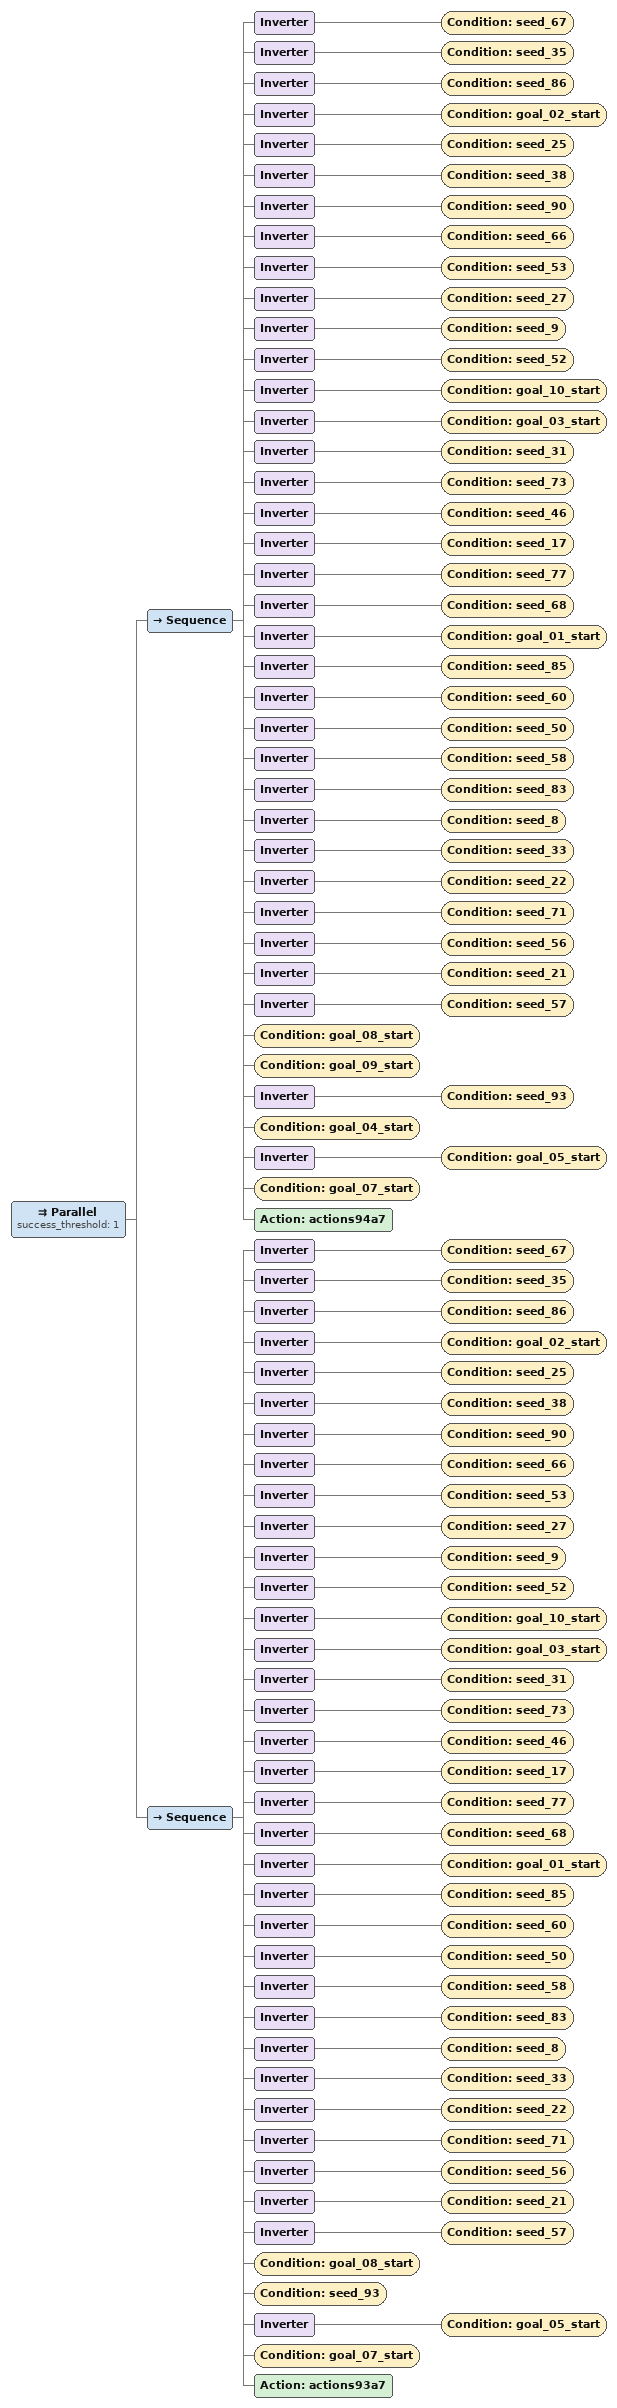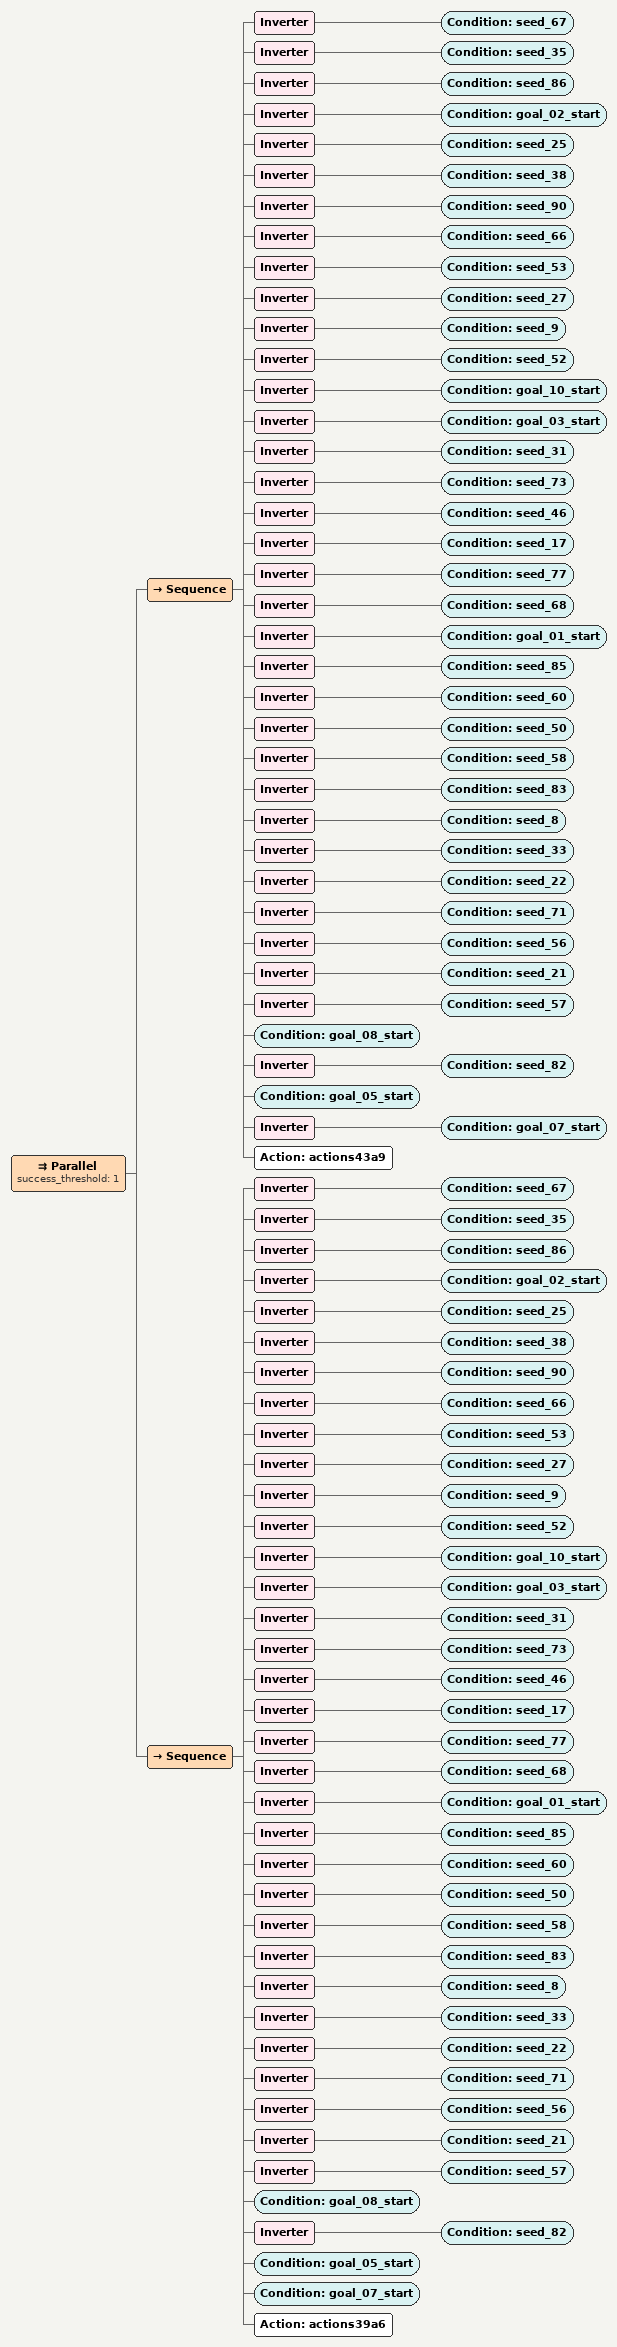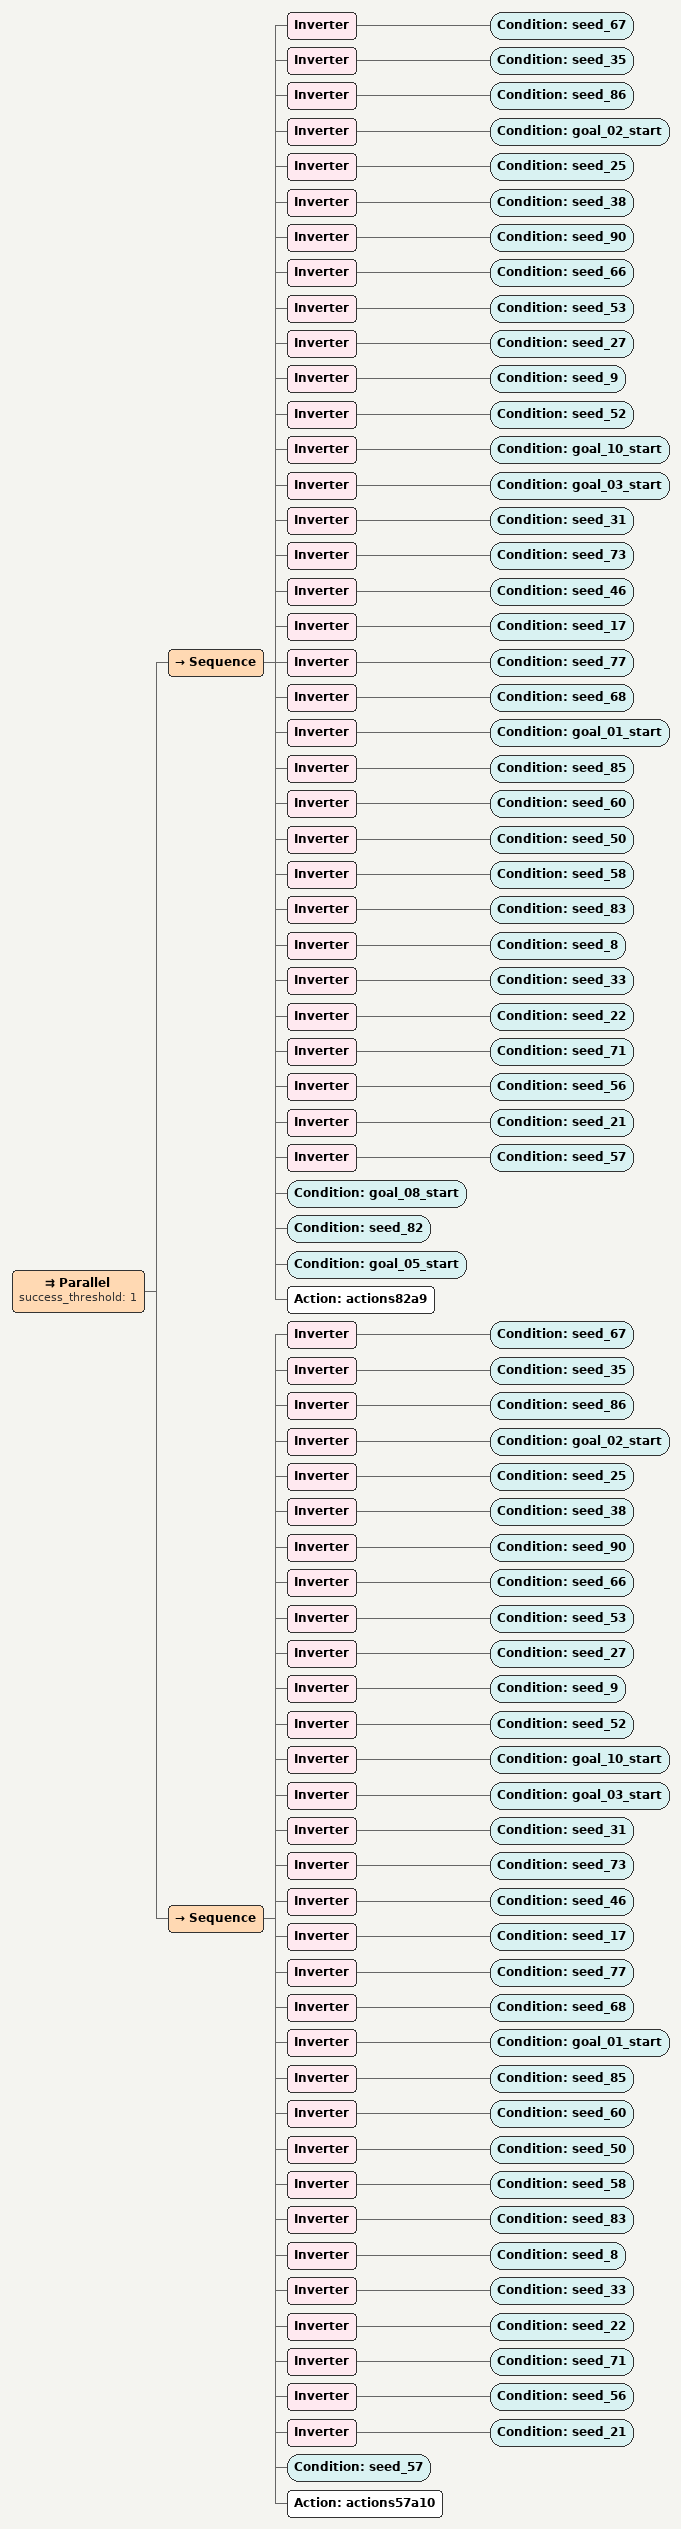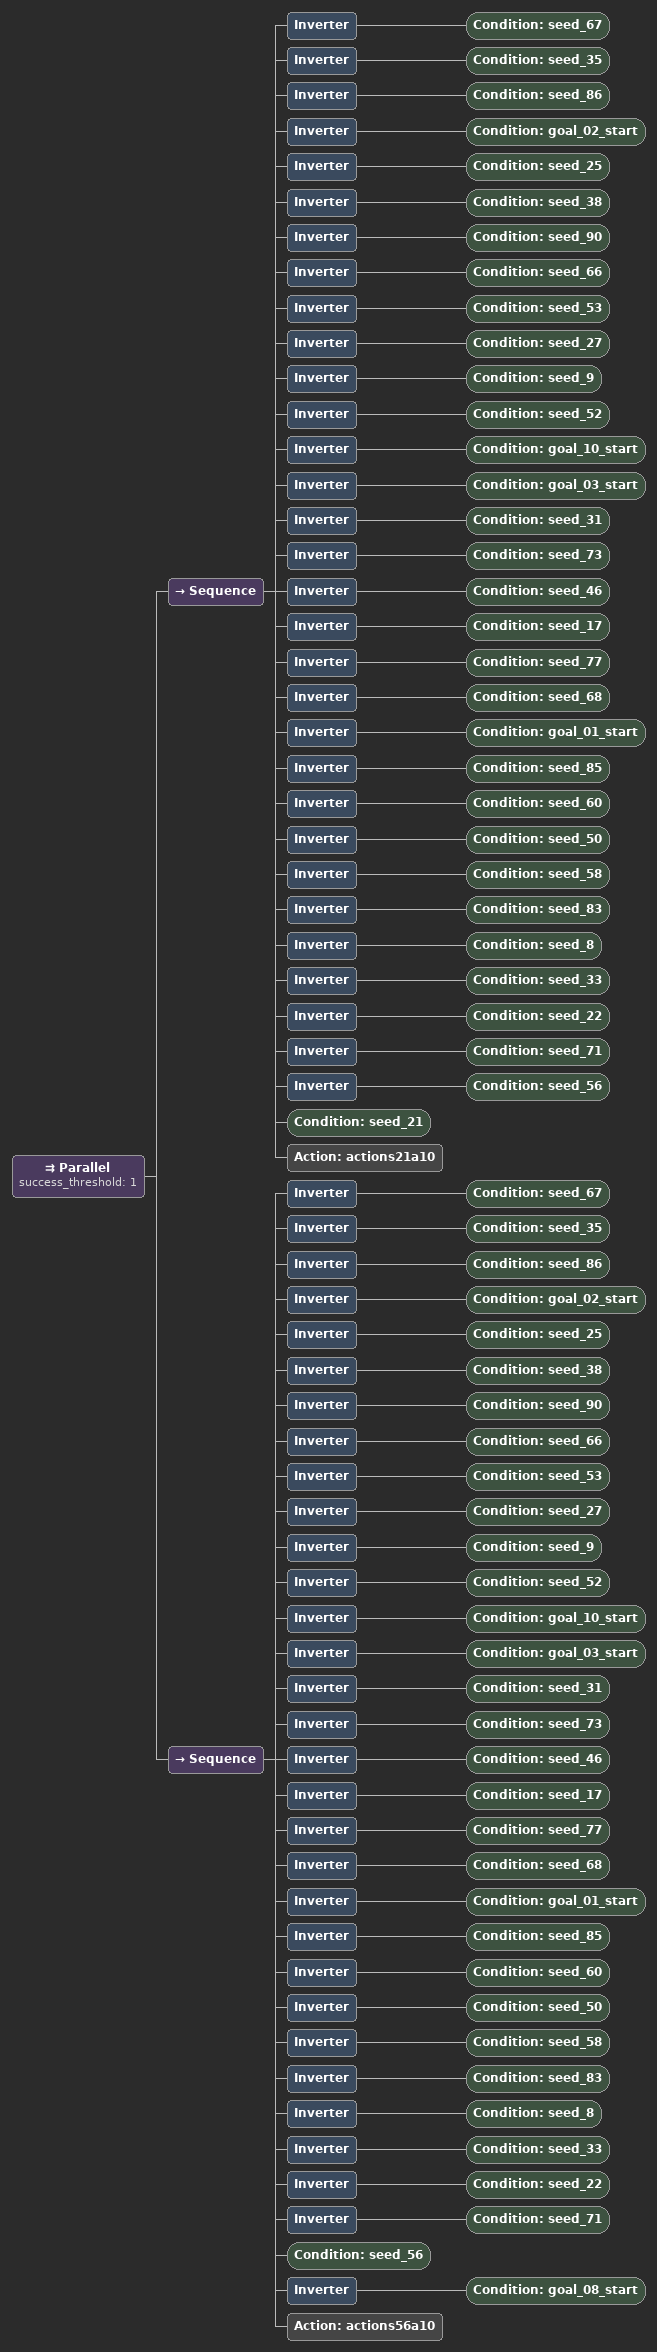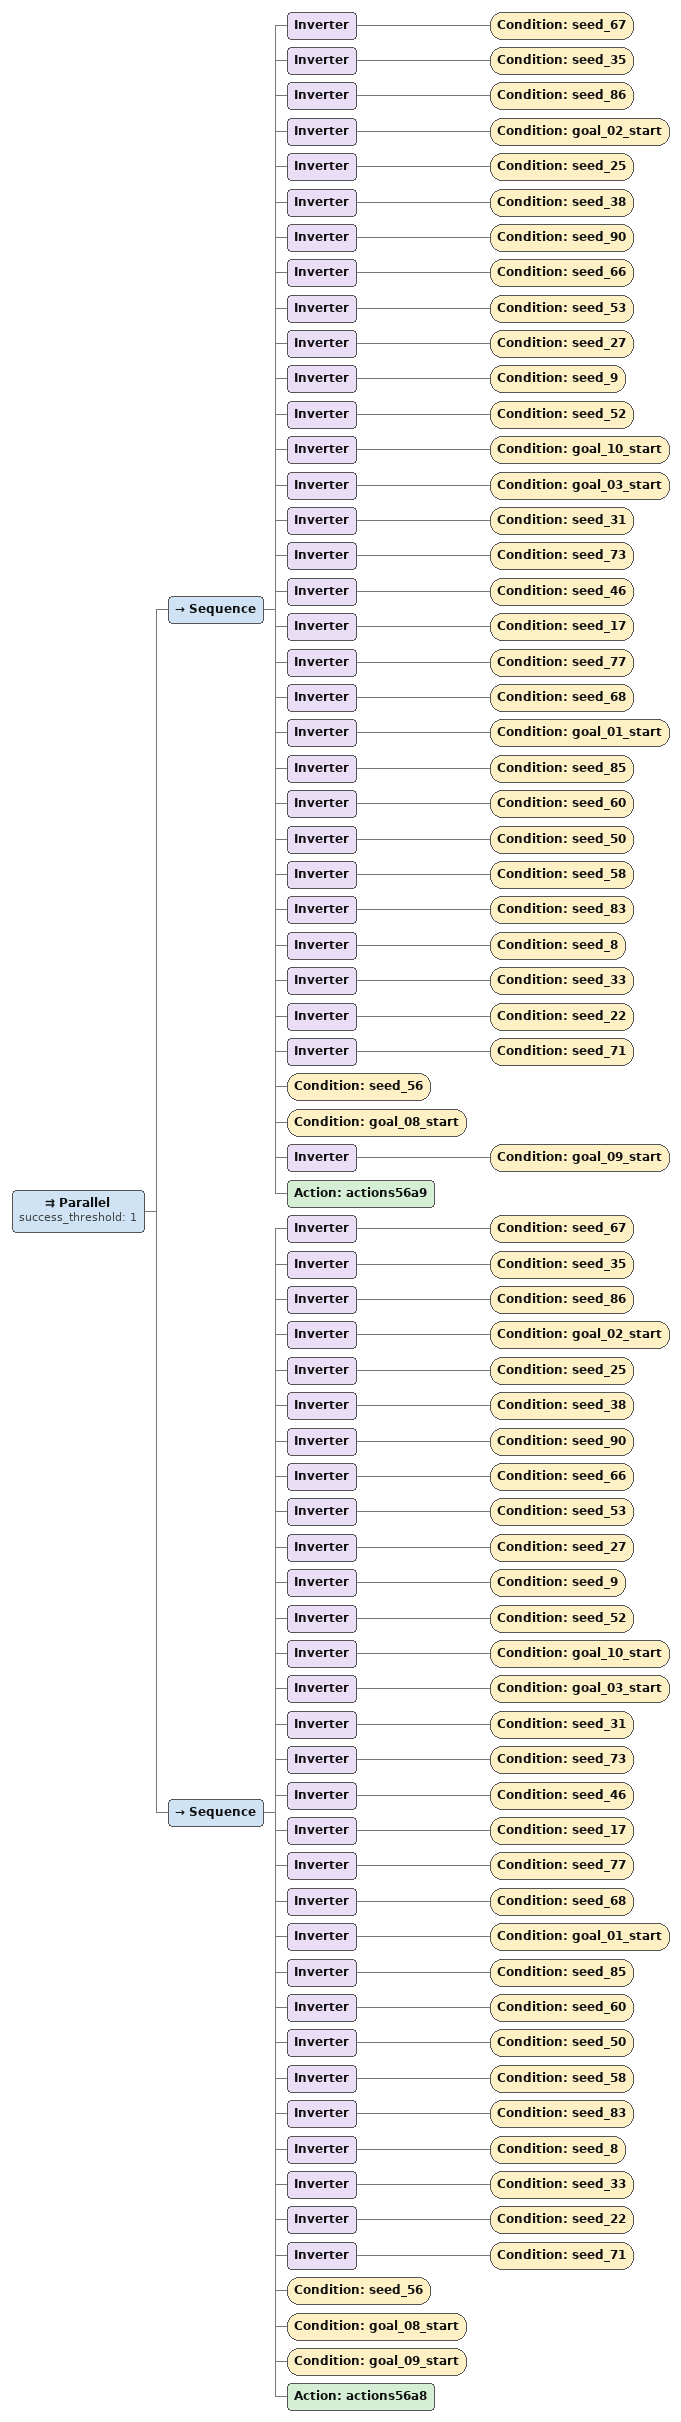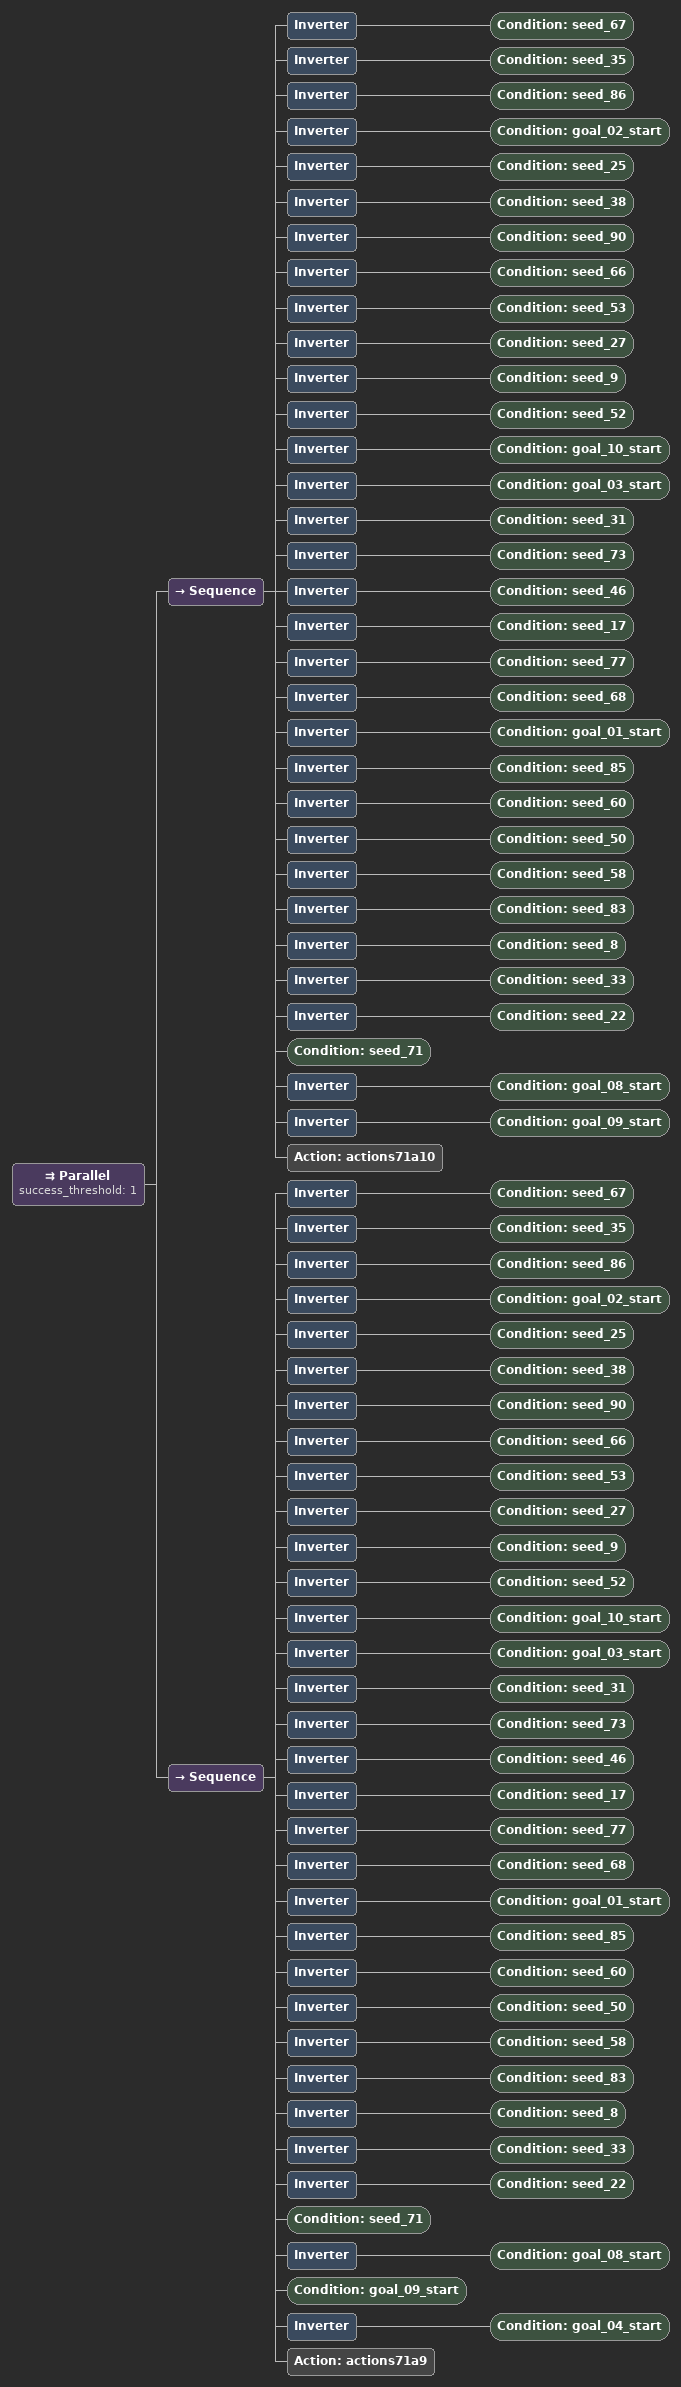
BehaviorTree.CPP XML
<Parallel success_threshold="1">
  <Sequence>
    <Inverter>
      <Condition ID="seed_67"/>
    </Inverter>
    <Inverter>
      <Condition ID="seed_35"/>
    </Inverter>
    <Inverter>
      <Condition ID="seed_86"/>
    </Inverter>
    <Inverter>
      <Condition ID="goal_02_start"/>
    </Inverter>
    <Inverter>
      <Condition ID="seed_25"/>
    </Inverter>
    <Inverter>
      <Condition ID="seed_38"/>
    </Inverter>
    <Inverter>
      <Condition ID="seed_90"/>
    </Inverter>
    <Inverter>
      <Condition ID="seed_66"/>
    </Inverter>
    <Inverter>
      <Condition ID="seed_53"/>
    </Inverter>
    <Inverter>
      <Condition ID="seed_27"/>
    </Inverter>
    <Inverter>
      <Condition ID="seed_9"/>
    </Inverter>
    <Inverter>
      <Condition ID="seed_52"/>
    </Inverter>
    <Inverter>
      <Condition ID="goal_10_start"/>
    </Inverter>
    <Inverter>
      <Condition ID="goal_03_start"/>
    </Inverter>
    <Inverter>
      <Condition ID="seed_31"/>
    </Inverter>
    <Inverter>
      <Condition ID="seed_73"/>
    </Inverter>
    <Inverter>
      <Condition ID="seed_46"/>
    </Inverter>
    <Inverter>
      <Condition ID="seed_17"/>
    </Inverter>
    <Inverter>
      <Condition ID="seed_77"/>
    </Inverter>
    <Inverter>
      <Condition ID="seed_68"/>
    </Inverter>
    <Inverter>
      <Condition ID="goal_01_start"/>
    </Inverter>
    <Inverter>
      <Condition ID="seed_85"/>
    </Inverter>
    <Inverter>
      <Condition ID="seed_60"/>
    </Inverter>
    <Inverter>
      <Condition ID="seed_50"/>
    </Inverter>
    <Inverter>
      <Condition ID="seed_58"/>
    </Inverter>
    <Inverter>
      <Condition ID="seed_83"/>
    </Inverter>
    <Inverter>
      <Condition ID="seed_8"/>
    </Inverter>
    <Inverter>
      <Condition ID="seed_33"/>
    </Inverter>
    <Inverter>
      <Condition ID="seed_22"/>
    </Inverter>
    <Inverter>
      <Condition ID="seed_71"/>
    </Inverter>
    <Inverter>
      <Condition ID="seed_56"/>
    </Inverter>
    <Inverter>
      <Condition ID="seed_21"/>
    </Inverter>
    <Inverter>
      <Condition ID="seed_57"/>
    </Inverter>
    <Condition ID="goal_08_start"/>
    <Condition ID="goal_09_start"/>
    <Inverter>
      <Condition ID="seed_93"/>
    </Inverter>
    <Condition ID="goal_04_start"/>
    <Inverter>
      <Condition ID="goal_05_start"/>
    </Inverter>
    <Condition ID="goal_07_start"/>
    <Action ID="actions94a7"/>
  </Sequence>
  <Sequence>
    <Inverter>
      <Condition ID="seed_67"/>
    </Inverter>
    <Inverter>
      <Condition ID="seed_35"/>
    </Inverter>
    <Inverter>
      <Condition ID="seed_86"/>
    </Inverter>
    <Inverter>
      <Condition ID="goal_02_start"/>
    </Inverter>
    <Inverter>
      <Condition ID="seed_25"/>
    </Inverter>
    <Inverter>
      <Condition ID="seed_38"/>
    </Inverter>
    <Inverter>
      <Condition ID="seed_90"/>
    </Inverter>
    <Inverter>
      <Condition ID="seed_66"/>
    </Inverter>
    <Inverter>
      <Condition ID="seed_53"/>
    </Inverter>
    <Inverter>
      <Condition ID="seed_27"/>
    </Inverter>
    <Inverter>
      <Condition ID="seed_9"/>
    </Inverter>
    <Inverter>
      <Condition ID="seed_52"/>
    </Inverter>
    <Inverter>
      <Condition ID="goal_10_start"/>
    </Inverter>
    <Inverter>
      <Condition ID="goal_03_start"/>
    </Inverter>
    <Inverter>
      <Condition ID="seed_31"/>
    </Inverter>
    <Inverter>
      <Condition ID="seed_73"/>
    </Inverter>
    <Inverter>
      <Condition ID="seed_46"/>
    </Inverter>
    <Inverter>
      <Condition ID="seed_17"/>
    </Inverter>
    <Inverter>
      <Condition ID="seed_77"/>
    </Inverter>
    <Inverter>
      <Condition ID="seed_68"/>
    </Inverter>
    <Inverter>
      <Condition ID="goal_01_start"/>
    </Inverter>
    <Inverter>
      <Condition ID="seed_85"/>
    </Inverter>
    <Inverter>
      <Condition ID="seed_60"/>
    </Inverter>
    <Inverter>
      <Condition ID="seed_50"/>
    </Inverter>
    <Inverter>
      <Condition ID="seed_58"/>
    </Inverter>
    <Inverter>
      <Condition ID="seed_83"/>
    </Inverter>
    <Inverter>
      <Condition ID="seed_8"/>
    </Inverter>
    <Inverter>
      <Condition ID="seed_33"/>
    </Inverter>
    <Inverter>
      <Condition ID="seed_22"/>
    </Inverter>
    <Inverter>
      <Condition ID="seed_71"/>
    </Inverter>
    <Inverter>
      <Condition ID="seed_56"/>
    </Inverter>
    <Inverter>
      <Condition ID="seed_21"/>
    </Inverter>
    <Inverter>
      <Condition ID="seed_57"/>
    </Inverter>
    <Condition ID="goal_08_start"/>
    <Condition ID="seed_93"/>
    <Inverter>
      <Condition ID="goal_05_start"/>
    </Inverter>
    <Condition ID="goal_07_start"/>
    <Action ID="actions93a7"/>
  </Sequence>
</Parallel>

<Parallel success_threshold="1">
  <Sequence>
    <Inverter>
      <Condition ID="seed_67"/>
    </Inverter>
    <Inverter>
      <Condition ID="seed_35"/>
    </Inverter>
    <Inverter>
      <Condition ID="seed_86"/>
    </Inverter>
    <Inverter>
      <Condition ID="goal_02_start"/>
    </Inverter>
    <Inverter>
      <Condition ID="seed_25"/>
    </Inverter>
    <Inverter>
      <Condition ID="seed_38"/>
    </Inverter>
    <Inverter>
      <Condition ID="seed_90"/>
    </Inverter>
    <Inverter>
      <Condition ID="seed_66"/>
    </Inverter>
    <Inverter>
      <Condition ID="seed_53"/>
    </Inverter>
    <Inverter>
      <Condition ID="seed_27"/>
    </Inverter>
    <Inverter>
      <Condition ID="seed_9"/>
    </Inverter>
    <Inverter>
      <Condition ID="seed_52"/>
    </Inverter>
    <Inverter>
      <Condition ID="goal_10_start"/>
    </Inverter>
    <Inverter>
      <Condition ID="goal_03_start"/>
    </Inverter>
    <Inverter>
      <Condition ID="seed_31"/>
    </Inverter>
    <Inverter>
      <Condition ID="seed_73"/>
    </Inverter>
    <Inverter>
      <Condition ID="seed_46"/>
    </Inverter>
    <Inverter>
      <Condition ID="seed_17"/>
    </Inverter>
    <Inverter>
      <Condition ID="seed_77"/>
    </Inverter>
    <Inverter>
      <Condition ID="seed_68"/>
    </Inverter>
    <Inverter>
      <Condition ID="goal_01_start"/>
    </Inverter>
    <Inverter>
      <Condition ID="seed_85"/>
    </Inverter>
    <Inverter>
      <Condition ID="seed_60"/>
    </Inverter>
    <Inverter>
      <Condition ID="seed_50"/>
    </Inverter>
    <Inverter>
      <Condition ID="seed_58"/>
    </Inverter>
    <Inverter>
      <Condition ID="seed_83"/>
    </Inverter>
    <Inverter>
      <Condition ID="seed_8"/>
    </Inverter>
    <Inverter>
      <Condition ID="seed_33"/>
    </Inverter>
    <Inverter>
      <Condition ID="seed_22"/>
    </Inverter>
    <Inverter>
      <Condition ID="seed_71"/>
    </Inverter>
    <Inverter>
      <Condition ID="seed_56"/>
    </Inverter>
    <Inverter>
      <Condition ID="seed_21"/>
    </Inverter>
    <Inverter>
      <Condition ID="seed_57"/>
    </Inverter>
    <Condition ID="goal_08_start"/>
    <Inverter>
      <Condition ID="seed_82"/>
    </Inverter>
    <Condition ID="goal_05_start"/>
    <Inverter>
      <Condition ID="goal_07_start"/>
    </Inverter>
    <Action ID="actions43a9"/>
  </Sequence>
  <Sequence>
    <Inverter>
      <Condition ID="seed_67"/>
    </Inverter>
    <Inverter>
      <Condition ID="seed_35"/>
    </Inverter>
    <Inverter>
      <Condition ID="seed_86"/>
    </Inverter>
    <Inverter>
      <Condition ID="goal_02_start"/>
    </Inverter>
    <Inverter>
      <Condition ID="seed_25"/>
    </Inverter>
    <Inverter>
      <Condition ID="seed_38"/>
    </Inverter>
    <Inverter>
      <Condition ID="seed_90"/>
    </Inverter>
    <Inverter>
      <Condition ID="seed_66"/>
    </Inverter>
    <Inverter>
      <Condition ID="seed_53"/>
    </Inverter>
    <Inverter>
      <Condition ID="seed_27"/>
    </Inverter>
    <Inverter>
      <Condition ID="seed_9"/>
    </Inverter>
    <Inverter>
      <Condition ID="seed_52"/>
    </Inverter>
    <Inverter>
      <Condition ID="goal_10_start"/>
    </Inverter>
    <Inverter>
      <Condition ID="goal_03_start"/>
    </Inverter>
    <Inverter>
      <Condition ID="seed_31"/>
    </Inverter>
    <Inverter>
      <Condition ID="seed_73"/>
    </Inverter>
    <Inverter>
      <Condition ID="seed_46"/>
    </Inverter>
    <Inverter>
      <Condition ID="seed_17"/>
    </Inverter>
    <Inverter>
      <Condition ID="seed_77"/>
    </Inverter>
    <Inverter>
      <Condition ID="seed_68"/>
    </Inverter>
    <Inverter>
      <Condition ID="goal_01_start"/>
    </Inverter>
    <Inverter>
      <Condition ID="seed_85"/>
    </Inverter>
    <Inverter>
      <Condition ID="seed_60"/>
    </Inverter>
    <Inverter>
      <Condition ID="seed_50"/>
    </Inverter>
    <Inverter>
      <Condition ID="seed_58"/>
    </Inverter>
    <Inverter>
      <Condition ID="seed_83"/>
    </Inverter>
    <Inverter>
      <Condition ID="seed_8"/>
    </Inverter>
    <Inverter>
      <Condition ID="seed_33"/>
    </Inverter>
    <Inverter>
      <Condition ID="seed_22"/>
    </Inverter>
    <Inverter>
      <Condition ID="seed_71"/>
    </Inverter>
    <Inverter>
      <Condition ID="seed_56"/>
    </Inverter>
    <Inverter>
      <Condition ID="seed_21"/>
    </Inverter>
    <Inverter>
      <Condition ID="seed_57"/>
    </Inverter>
    <Condition ID="goal_08_start"/>
    <Inverter>
      <Condition ID="seed_82"/>
    </Inverter>
    <Condition ID="goal_05_start"/>
    <Condition ID="goal_07_start"/>
    <Action ID="actions39a6"/>
  </Sequence>
</Parallel>

<Parallel success_threshold="1">
  <Sequence>
    <Inverter>
      <Condition ID="seed_67"/>
    </Inverter>
    <Inverter>
      <Condition ID="seed_35"/>
    </Inverter>
    <Inverter>
      <Condition ID="seed_86"/>
    </Inverter>
    <Inverter>
      <Condition ID="goal_02_start"/>
    </Inverter>
    <Inverter>
      <Condition ID="seed_25"/>
    </Inverter>
    <Inverter>
      <Condition ID="seed_38"/>
    </Inverter>
    <Inverter>
      <Condition ID="seed_90"/>
    </Inverter>
    <Inverter>
      <Condition ID="seed_66"/>
    </Inverter>
    <Inverter>
      <Condition ID="seed_53"/>
    </Inverter>
    <Inverter>
      <Condition ID="seed_27"/>
    </Inverter>
    <Inverter>
      <Condition ID="seed_9"/>
    </Inverter>
    <Inverter>
      <Condition ID="seed_52"/>
    </Inverter>
    <Inverter>
      <Condition ID="goal_10_start"/>
    </Inverter>
    <Inverter>
      <Condition ID="goal_03_start"/>
    </Inverter>
    <Inverter>
      <Condition ID="seed_31"/>
    </Inverter>
    <Inverter>
      <Condition ID="seed_73"/>
    </Inverter>
    <Inverter>
      <Condition ID="seed_46"/>
    </Inverter>
    <Inverter>
      <Condition ID="seed_17"/>
    </Inverter>
    <Inverter>
      <Condition ID="seed_77"/>
    </Inverter>
    <Inverter>
      <Condition ID="seed_68"/>
    </Inverter>
    <Inverter>
      <Condition ID="goal_01_start"/>
    </Inverter>
    <Inverter>
      <Condition ID="seed_85"/>
    </Inverter>
    <Inverter>
      <Condition ID="seed_60"/>
    </Inverter>
    <Inverter>
      <Condition ID="seed_50"/>
    </Inverter>
    <Inverter>
      <Condition ID="seed_58"/>
    </Inverter>
    <Inverter>
      <Condition ID="seed_83"/>
    </Inverter>
    <Inverter>
      <Condition ID="seed_8"/>
    </Inverter>
    <Inverter>
      <Condition ID="seed_33"/>
    </Inverter>
    <Inverter>
      <Condition ID="seed_22"/>
    </Inverter>
    <Inverter>
      <Condition ID="seed_71"/>
    </Inverter>
    <Inverter>
      <Condition ID="seed_56"/>
    </Inverter>
    <Inverter>
      <Condition ID="seed_21"/>
    </Inverter>
    <Inverter>
      <Condition ID="seed_57"/>
    </Inverter>
    <Condition ID="goal_08_start"/>
    <Condition ID="seed_82"/>
    <Condition ID="goal_05_start"/>
    <Action ID="actions82a9"/>
  </Sequence>
  <Sequence>
    <Inverter>
      <Condition ID="seed_67"/>
    </Inverter>
    <Inverter>
      <Condition ID="seed_35"/>
    </Inverter>
    <Inverter>
      <Condition ID="seed_86"/>
    </Inverter>
    <Inverter>
      <Condition ID="goal_02_start"/>
    </Inverter>
    <Inverter>
      <Condition ID="seed_25"/>
    </Inverter>
    <Inverter>
      <Condition ID="seed_38"/>
    </Inverter>
    <Inverter>
      <Condition ID="seed_90"/>
    </Inverter>
    <Inverter>
      <Condition ID="seed_66"/>
    </Inverter>
    <Inverter>
      <Condition ID="seed_53"/>
    </Inverter>
    <Inverter>
      <Condition ID="seed_27"/>
    </Inverter>
    <Inverter>
      <Condition ID="seed_9"/>
    </Inverter>
    <Inverter>
      <Condition ID="seed_52"/>
    </Inverter>
    <Inverter>
      <Condition ID="goal_10_start"/>
    </Inverter>
    <Inverter>
      <Condition ID="goal_03_start"/>
    </Inverter>
    <Inverter>
      <Condition ID="seed_31"/>
    </Inverter>
    <Inverter>
      <Condition ID="seed_73"/>
    </Inverter>
    <Inverter>
      <Condition ID="seed_46"/>
    </Inverter>
    <Inverter>
      <Condition ID="seed_17"/>
    </Inverter>
    <Inverter>
      <Condition ID="seed_77"/>
    </Inverter>
    <Inverter>
      <Condition ID="seed_68"/>
    </Inverter>
    <Inverter>
      <Condition ID="goal_01_start"/>
    </Inverter>
    <Inverter>
      <Condition ID="seed_85"/>
    </Inverter>
    <Inverter>
      <Condition ID="seed_60"/>
    </Inverter>
    <Inverter>
      <Condition ID="seed_50"/>
    </Inverter>
    <Inverter>
      <Condition ID="seed_58"/>
    </Inverter>
    <Inverter>
      <Condition ID="seed_83"/>
    </Inverter>
    <Inverter>
      <Condition ID="seed_8"/>
    </Inverter>
    <Inverter>
      <Condition ID="seed_33"/>
    </Inverter>
    <Inverter>
      <Condition ID="seed_22"/>
    </Inverter>
    <Inverter>
      <Condition ID="seed_71"/>
    </Inverter>
    <Inverter>
      <Condition ID="seed_56"/>
    </Inverter>
    <Inverter>
      <Condition ID="seed_21"/>
    </Inverter>
    <Condition ID="seed_57"/>
    <Action ID="actions57a10"/>
  </Sequence>
</Parallel>

<Parallel success_threshold="1">
  <Sequence>
    <Inverter>
      <Condition ID="seed_67"/>
    </Inverter>
    <Inverter>
      <Condition ID="seed_35"/>
    </Inverter>
    <Inverter>
      <Condition ID="seed_86"/>
    </Inverter>
    <Inverter>
      <Condition ID="goal_02_start"/>
    </Inverter>
    <Inverter>
      <Condition ID="seed_25"/>
    </Inverter>
    <Inverter>
      <Condition ID="seed_38"/>
    </Inverter>
    <Inverter>
      <Condition ID="seed_90"/>
    </Inverter>
    <Inverter>
      <Condition ID="seed_66"/>
    </Inverter>
    <Inverter>
      <Condition ID="seed_53"/>
    </Inverter>
    <Inverter>
      <Condition ID="seed_27"/>
    </Inverter>
    <Inverter>
      <Condition ID="seed_9"/>
    </Inverter>
    <Inverter>
      <Condition ID="seed_52"/>
    </Inverter>
    <Inverter>
      <Condition ID="goal_10_start"/>
    </Inverter>
    <Inverter>
      <Condition ID="goal_03_start"/>
    </Inverter>
    <Inverter>
      <Condition ID="seed_31"/>
    </Inverter>
    <Inverter>
      <Condition ID="seed_73"/>
    </Inverter>
    <Inverter>
      <Condition ID="seed_46"/>
    </Inverter>
    <Inverter>
      <Condition ID="seed_17"/>
    </Inverter>
    <Inverter>
      <Condition ID="seed_77"/>
    </Inverter>
    <Inverter>
      <Condition ID="seed_68"/>
    </Inverter>
    <Inverter>
      <Condition ID="goal_01_start"/>
    </Inverter>
    <Inverter>
      <Condition ID="seed_85"/>
    </Inverter>
    <Inverter>
      <Condition ID="seed_60"/>
    </Inverter>
    <Inverter>
      <Condition ID="seed_50"/>
    </Inverter>
    <Inverter>
      <Condition ID="seed_58"/>
    </Inverter>
    <Inverter>
      <Condition ID="seed_83"/>
    </Inverter>
    <Inverter>
      <Condition ID="seed_8"/>
    </Inverter>
    <Inverter>
      <Condition ID="seed_33"/>
    </Inverter>
    <Inverter>
      <Condition ID="seed_22"/>
    </Inverter>
    <Inverter>
      <Condition ID="seed_71"/>
    </Inverter>
    <Inverter>
      <Condition ID="seed_56"/>
    </Inverter>
    <Condition ID="seed_21"/>
    <Action ID="actions21a10"/>
  </Sequence>
  <Sequence>
    <Inverter>
      <Condition ID="seed_67"/>
    </Inverter>
    <Inverter>
      <Condition ID="seed_35"/>
    </Inverter>
    <Inverter>
      <Condition ID="seed_86"/>
    </Inverter>
    <Inverter>
      <Condition ID="goal_02_start"/>
    </Inverter>
    <Inverter>
      <Condition ID="seed_25"/>
    </Inverter>
    <Inverter>
      <Condition ID="seed_38"/>
    </Inverter>
    <Inverter>
      <Condition ID="seed_90"/>
    </Inverter>
    <Inverter>
      <Condition ID="seed_66"/>
    </Inverter>
    <Inverter>
      <Condition ID="seed_53"/>
    </Inverter>
    <Inverter>
      <Condition ID="seed_27"/>
    </Inverter>
    <Inverter>
      <Condition ID="seed_9"/>
    </Inverter>
    <Inverter>
      <Condition ID="seed_52"/>
    </Inverter>
    <Inverter>
      <Condition ID="goal_10_start"/>
    </Inverter>
    <Inverter>
      <Condition ID="goal_03_start"/>
    </Inverter>
    <Inverter>
      <Condition ID="seed_31"/>
    </Inverter>
    <Inverter>
      <Condition ID="seed_73"/>
    </Inverter>
    <Inverter>
      <Condition ID="seed_46"/>
    </Inverter>
    <Inverter>
      <Condition ID="seed_17"/>
    </Inverter>
    <Inverter>
      <Condition ID="seed_77"/>
    </Inverter>
    <Inverter>
      <Condition ID="seed_68"/>
    </Inverter>
    <Inverter>
      <Condition ID="goal_01_start"/>
    </Inverter>
    <Inverter>
      <Condition ID="seed_85"/>
    </Inverter>
    <Inverter>
      <Condition ID="seed_60"/>
    </Inverter>
    <Inverter>
      <Condition ID="seed_50"/>
    </Inverter>
    <Inverter>
      <Condition ID="seed_58"/>
    </Inverter>
    <Inverter>
      <Condition ID="seed_83"/>
    </Inverter>
    <Inverter>
      <Condition ID="seed_8"/>
    </Inverter>
    <Inverter>
      <Condition ID="seed_33"/>
    </Inverter>
    <Inverter>
      <Condition ID="seed_22"/>
    </Inverter>
    <Inverter>
      <Condition ID="seed_71"/>
    </Inverter>
    <Condition ID="seed_56"/>
    <Inverter>
      <Condition ID="goal_08_start"/>
    </Inverter>
    <Action ID="actions56a10"/>
  </Sequence>
</Parallel>

<Parallel success_threshold="1">
  <Sequence>
    <Inverter>
      <Condition ID="seed_67"/>
    </Inverter>
    <Inverter>
      <Condition ID="seed_35"/>
    </Inverter>
    <Inverter>
      <Condition ID="seed_86"/>
    </Inverter>
    <Inverter>
      <Condition ID="goal_02_start"/>
    </Inverter>
    <Inverter>
      <Condition ID="seed_25"/>
    </Inverter>
    <Inverter>
      <Condition ID="seed_38"/>
    </Inverter>
    <Inverter>
      <Condition ID="seed_90"/>
    </Inverter>
    <Inverter>
      <Condition ID="seed_66"/>
    </Inverter>
    <Inverter>
      <Condition ID="seed_53"/>
    </Inverter>
    <Inverter>
      <Condition ID="seed_27"/>
    </Inverter>
    <Inverter>
      <Condition ID="seed_9"/>
    </Inverter>
    <Inverter>
      <Condition ID="seed_52"/>
    </Inverter>
    <Inverter>
      <Condition ID="goal_10_start"/>
    </Inverter>
    <Inverter>
      <Condition ID="goal_03_start"/>
    </Inverter>
    <Inverter>
      <Condition ID="seed_31"/>
    </Inverter>
    <Inverter>
      <Condition ID="seed_73"/>
    </Inverter>
    <Inverter>
      <Condition ID="seed_46"/>
    </Inverter>
    <Inverter>
      <Condition ID="seed_17"/>
    </Inverter>
    <Inverter>
      <Condition ID="seed_77"/>
    </Inverter>
    <Inverter>
      <Condition ID="seed_68"/>
    </Inverter>
    <Inverter>
      <Condition ID="goal_01_start"/>
    </Inverter>
    <Inverter>
      <Condition ID="seed_85"/>
    </Inverter>
    <Inverter>
      <Condition ID="seed_60"/>
    </Inverter>
    <Inverter>
      <Condition ID="seed_50"/>
    </Inverter>
    <Inverter>
      <Condition ID="seed_58"/>
    </Inverter>
    <Inverter>
      <Condition ID="seed_83"/>
    </Inverter>
    <Inverter>
      <Condition ID="seed_8"/>
    </Inverter>
    <Inverter>
      <Condition ID="seed_33"/>
    </Inverter>
    <Inverter>
      <Condition ID="seed_22"/>
    </Inverter>
    <Inverter>
      <Condition ID="seed_71"/>
    </Inverter>
    <Condition ID="seed_56"/>
    <Condition ID="goal_08_start"/>
    <Inverter>
      <Condition ID="goal_09_start"/>
    </Inverter>
    <Action ID="actions56a9"/>
  </Sequence>
  <Sequence>
    <Inverter>
      <Condition ID="seed_67"/>
    </Inverter>
    <Inverter>
      <Condition ID="seed_35"/>
    </Inverter>
    <Inverter>
      <Condition ID="seed_86"/>
    </Inverter>
    <Inverter>
      <Condition ID="goal_02_start"/>
    </Inverter>
    <Inverter>
      <Condition ID="seed_25"/>
    </Inverter>
    <Inverter>
      <Condition ID="seed_38"/>
    </Inverter>
    <Inverter>
      <Condition ID="seed_90"/>
    </Inverter>
    <Inverter>
      <Condition ID="seed_66"/>
    </Inverter>
    <Inverter>
      <Condition ID="seed_53"/>
    </Inverter>
    <Inverter>
      <Condition ID="seed_27"/>
    </Inverter>
    <Inverter>
      <Condition ID="seed_9"/>
    </Inverter>
    <Inverter>
      <Condition ID="seed_52"/>
    </Inverter>
    <Inverter>
      <Condition ID="goal_10_start"/>
    </Inverter>
    <Inverter>
      <Condition ID="goal_03_start"/>
    </Inverter>
    <Inverter>
      <Condition ID="seed_31"/>
    </Inverter>
    <Inverter>
      <Condition ID="seed_73"/>
    </Inverter>
    <Inverter>
      <Condition ID="seed_46"/>
    </Inverter>
    <Inverter>
      <Condition ID="seed_17"/>
    </Inverter>
    <Inverter>
      <Condition ID="seed_77"/>
    </Inverter>
    <Inverter>
      <Condition ID="seed_68"/>
    </Inverter>
    <Inverter>
      <Condition ID="goal_01_start"/>
    </Inverter>
    <Inverter>
      <Condition ID="seed_85"/>
    </Inverter>
    <Inverter>
      <Condition ID="seed_60"/>
    </Inverter>
    <Inverter>
      <Condition ID="seed_50"/>
    </Inverter>
    <Inverter>
      <Condition ID="seed_58"/>
    </Inverter>
    <Inverter>
      <Condition ID="seed_83"/>
    </Inverter>
    <Inverter>
      <Condition ID="seed_8"/>
    </Inverter>
    <Inverter>
      <Condition ID="seed_33"/>
    </Inverter>
    <Inverter>
      <Condition ID="seed_22"/>
    </Inverter>
    <Inverter>
      <Condition ID="seed_71"/>
    </Inverter>
    <Condition ID="seed_56"/>
    <Condition ID="goal_08_start"/>
    <Condition ID="goal_09_start"/>
    <Action ID="actions56a8"/>
  </Sequence>
</Parallel>

<Parallel success_threshold="1">
  <Sequence>
    <Inverter>
      <Condition ID="seed_67"/>
    </Inverter>
    <Inverter>
      <Condition ID="seed_35"/>
    </Inverter>
    <Inverter>
      <Condition ID="seed_86"/>
    </Inverter>
    <Inverter>
      <Condition ID="goal_02_start"/>
    </Inverter>
    <Inverter>
      <Condition ID="seed_25"/>
    </Inverter>
    <Inverter>
      <Condition ID="seed_38"/>
    </Inverter>
    <Inverter>
      <Condition ID="seed_90"/>
    </Inverter>
    <Inverter>
      <Condition ID="seed_66"/>
    </Inverter>
    <Inverter>
      <Condition ID="seed_53"/>
    </Inverter>
    <Inverter>
      <Condition ID="seed_27"/>
    </Inverter>
    <Inverter>
      <Condition ID="seed_9"/>
    </Inverter>
    <Inverter>
      <Condition ID="seed_52"/>
    </Inverter>
    <Inverter>
      <Condition ID="goal_10_start"/>
    </Inverter>
    <Inverter>
      <Condition ID="goal_03_start"/>
    </Inverter>
    <Inverter>
      <Condition ID="seed_31"/>
    </Inverter>
    <Inverter>
      <Condition ID="seed_73"/>
    </Inverter>
    <Inverter>
      <Condition ID="seed_46"/>
    </Inverter>
    <Inverter>
      <Condition ID="seed_17"/>
    </Inverter>
    <Inverter>
      <Condition ID="seed_77"/>
    </Inverter>
    <Inverter>
      <Condition ID="seed_68"/>
    </Inverter>
    <Inverter>
      <Condition ID="goal_01_start"/>
    </Inverter>
    <Inverter>
      <Condition ID="seed_85"/>
    </Inverter>
    <Inverter>
      <Condition ID="seed_60"/>
    </Inverter>
    <Inverter>
      <Condition ID="seed_50"/>
    </Inverter>
    <Inverter>
      <Condition ID="seed_58"/>
    </Inverter>
    <Inverter>
      <Condition ID="seed_83"/>
    </Inverter>
    <Inverter>
      <Condition ID="seed_8"/>
    </Inverter>
    <Inverter>
      <Condition ID="seed_33"/>
    </Inverter>
    <Inverter>
      <Condition ID="seed_22"/>
    </Inverter>
    <Condition ID="seed_71"/>
    <Inverter>
      <Condition ID="goal_08_start"/>
    </Inverter>
    <Inverter>
      <Condition ID="goal_09_start"/>
    </Inverter>
    <Action ID="actions71a10"/>
  </Sequence>
  <Sequence>
    <Inverter>
      <Condition ID="seed_67"/>
    </Inverter>
    <Inverter>
      <Condition ID="seed_35"/>
    </Inverter>
    <Inverter>
      <Condition ID="seed_86"/>
    </Inverter>
    <Inverter>
      <Condition ID="goal_02_start"/>
    </Inverter>
    <Inverter>
      <Condition ID="seed_25"/>
    </Inverter>
    <Inverter>
      <Condition ID="seed_38"/>
    </Inverter>
    <Inverter>
      <Condition ID="seed_90"/>
    </Inverter>
    <Inverter>
      <Condition ID="seed_66"/>
    </Inverter>
    <Inverter>
      <Condition ID="seed_53"/>
    </Inverter>
    <Inverter>
      <Condition ID="seed_27"/>
    </Inverter>
    <Inverter>
      <Condition ID="seed_9"/>
    </Inverter>
    <Inverter>
      <Condition ID="seed_52"/>
    </Inverter>
    <Inverter>
      <Condition ID="goal_10_start"/>
    </Inverter>
    <Inverter>
      <Condition ID="goal_03_start"/>
    </Inverter>
    <Inverter>
      <Condition ID="seed_31"/>
    </Inverter>
    <Inverter>
      <Condition ID="seed_73"/>
    </Inverter>
    <Inverter>
      <Condition ID="seed_46"/>
    </Inverter>
    <Inverter>
      <Condition ID="seed_17"/>
    </Inverter>
    <Inverter>
      <Condition ID="seed_77"/>
    </Inverter>
    <Inverter>
      <Condition ID="seed_68"/>
    </Inverter>
    <Inverter>
      <Condition ID="goal_01_start"/>
    </Inverter>
    <Inverter>
      <Condition ID="seed_85"/>
    </Inverter>
    <Inverter>
      <Condition ID="seed_60"/>
    </Inverter>
    <Inverter>
      <Condition ID="seed_50"/>
    </Inverter>
    <Inverter>
      <Condition ID="seed_58"/>
    </Inverter>
    <Inverter>
      <Condition ID="seed_83"/>
    </Inverter>
    <Inverter>
      <Condition ID="seed_8"/>
    </Inverter>
    <Inverter>
      <Condition ID="seed_33"/>
    </Inverter>
    <Inverter>
      <Condition ID="seed_22"/>
    </Inverter>
    <Condition ID="seed_71"/>
    <Inverter>
      <Condition ID="goal_08_start"/>
    </Inverter>
    <Condition ID="goal_09_start"/>
    <Inverter>
      <Condition ID="goal_04_start"/>
    </Inverter>
    <Action ID="actions71a9"/>
  </Sequence>
</Parallel>
